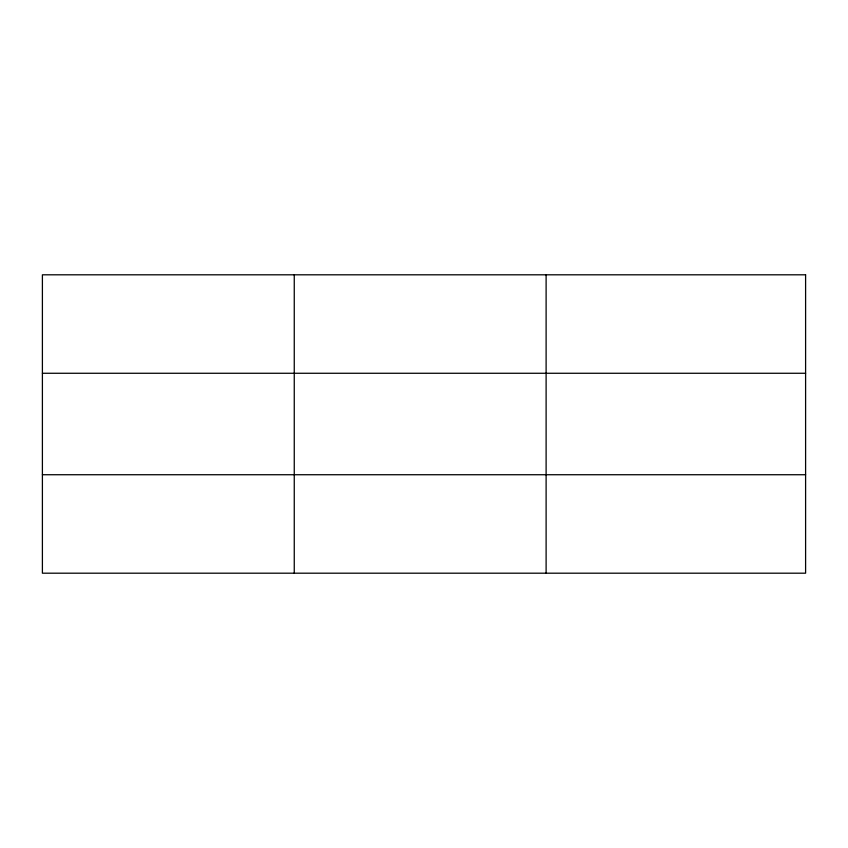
<?xml version="1.0" encoding="UTF-8"?>
<svg xmlns="http://www.w3.org/2000/svg" width="848" height="848" viewBox="0 0 848 848"><rect width="100%" height="100%" fill="white"/><g stroke="black" fill="none" stroke-linecap="round" stroke-linejoin="round"><path stroke-width="1.27" d="M294.256 573.195L294.256 274.805M546.112 573.195L546.112 274.805M42.4 373.268L805.6 373.268M42.4 474.732L805.6 474.732M805.6 274.805L805.6 573.195L42.4 573.195L42.4 274.805L805.6 274.805"/></g></svg>
